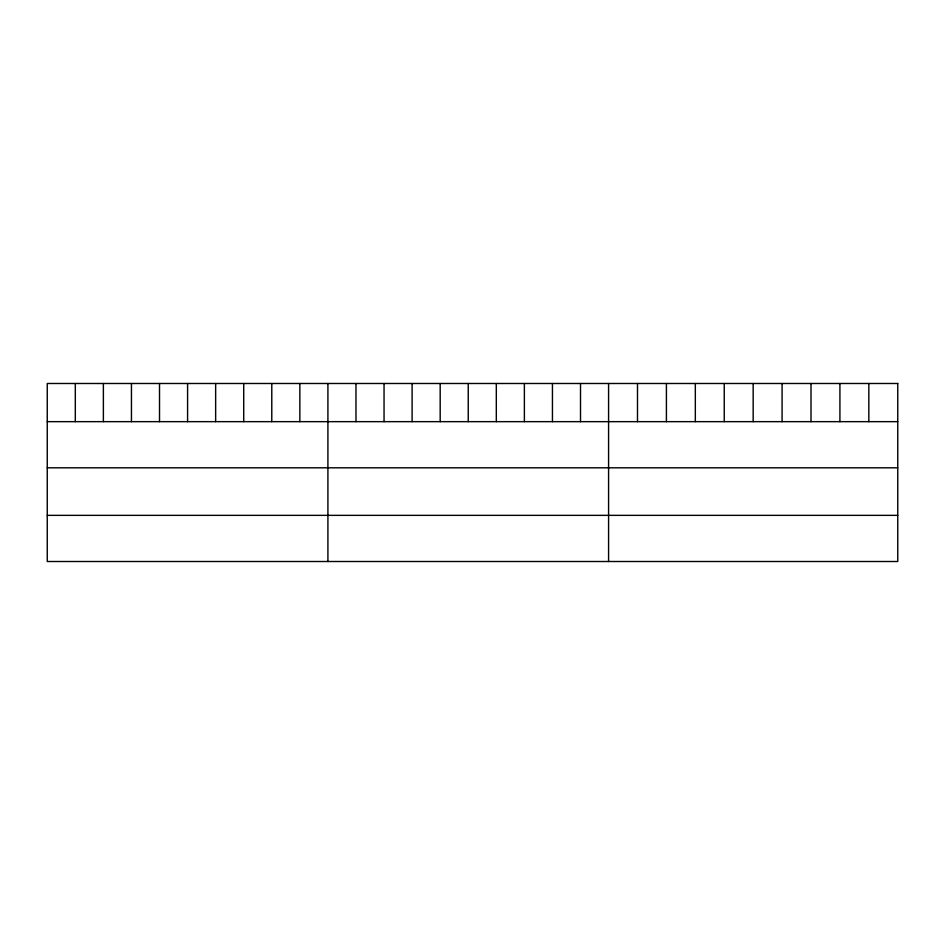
<?xml version="1.0" encoding="UTF-8"?>
<svg xmlns="http://www.w3.org/2000/svg" width="945" height="945" viewBox="0 0 945 945"><rect width="100%" height="100%" fill="white"/><g stroke="black" fill="none" stroke-linecap="round" stroke-linejoin="round"><path stroke-width="1.42" d="M47.25 421.659L897.75 421.659M47.25 467.81L897.75 467.81M47.25 515.356L897.75 515.356M868.833 383.493L868.833 421.659M839.916 383.493L839.916 421.659M810.999 383.493L810.999 421.659M782.082 383.493L782.082 421.659M753.165 383.493L753.165 421.659M724.248 383.493L724.248 421.659M695.331 383.493L695.331 421.659M666.414 383.493L666.414 421.659M637.497 383.493L637.497 421.659M608.58 383.493L608.58 561.507M580.513 383.493L580.513 421.659M552.447 383.493L552.447 421.659M524.38 383.493L524.38 421.659M496.314 383.493L496.314 421.659M468.247 383.493L468.247 421.659M440.181 383.493L440.181 421.659M412.114 383.493L412.114 421.659M384.048 383.493L384.048 421.659M355.981 383.493L355.981 421.659M327.915 383.493L327.915 561.507M299.849 383.493L299.849 421.659M271.782 383.493L271.782 421.659M243.715 383.493L243.715 421.659M215.649 383.493L215.649 421.659M187.583 383.493L187.583 421.659M159.516 383.493L159.516 421.659M131.45 383.493L131.45 421.659M103.383 383.493L103.383 421.659M75.316 383.493L75.316 421.659M897.75 383.493L47.25 383.493L47.25 561.507L897.75 561.507L897.75 383.493"/></g></svg>
